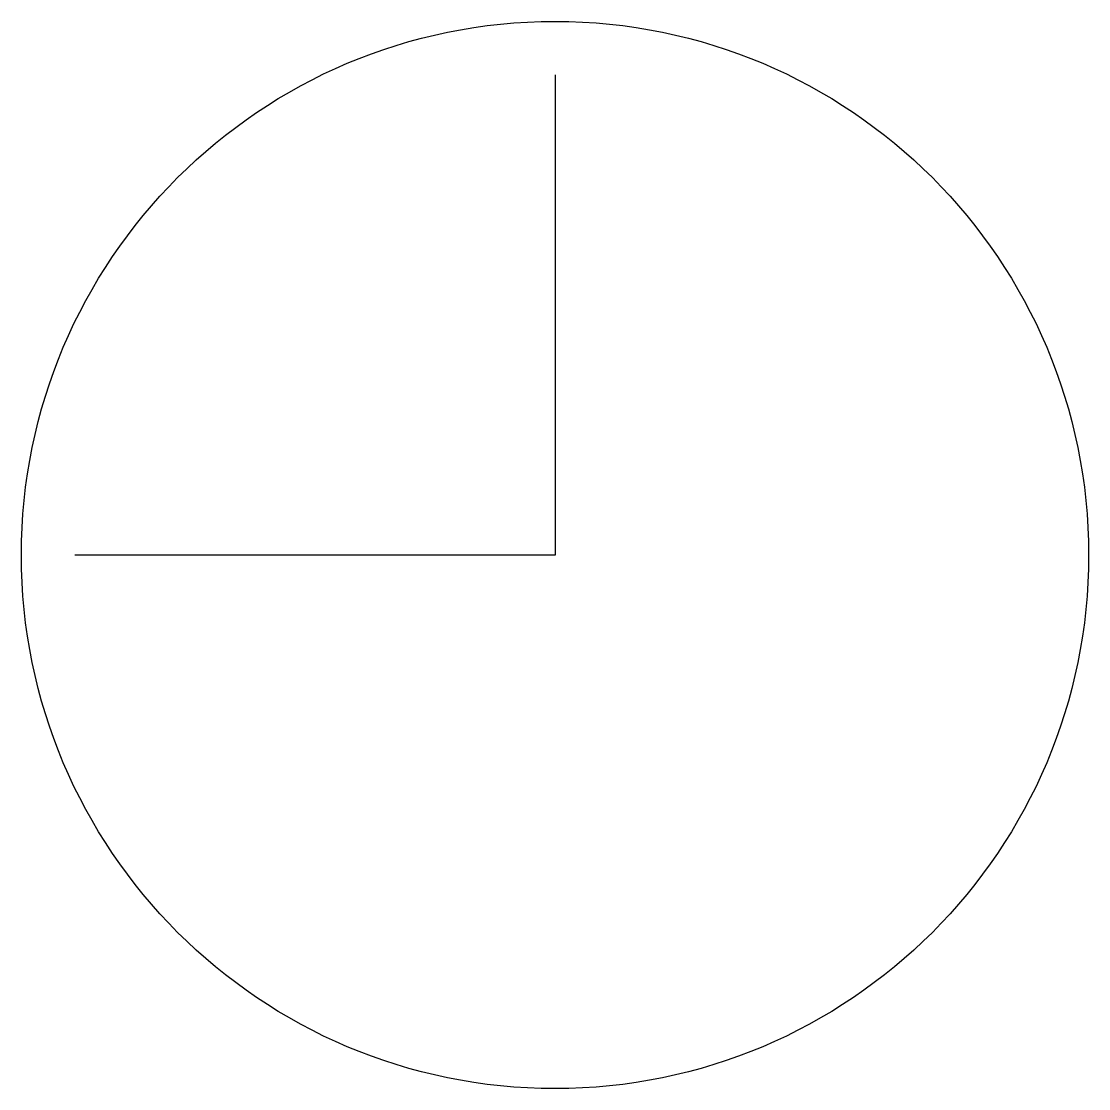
# Model space of a CAD drawing. Header units: millimetres. Extents: x -2.5 to 2.5, y -2.5 to 2.5.
import ezdxf

# ---------------------------------------------------------------- set-up
doc = ezdxf.new("R2010")
doc.units = ezdxf.units.MM

msp = doc.modelspace()

# ---------------------------------------------------------------- linework, layer by layer
at = {"linetype": 'Continuous', "transparency": 33554687}
for p, q in [((0, 2.25), (0, 0)), ((0, 0), (-2.25, 0))]:
    msp.add_line(p, q, dxfattribs=at)
msp.add_circle((0, 0), 2.5, dxfattribs=at)

doc.saveas('drawing.dxf')
